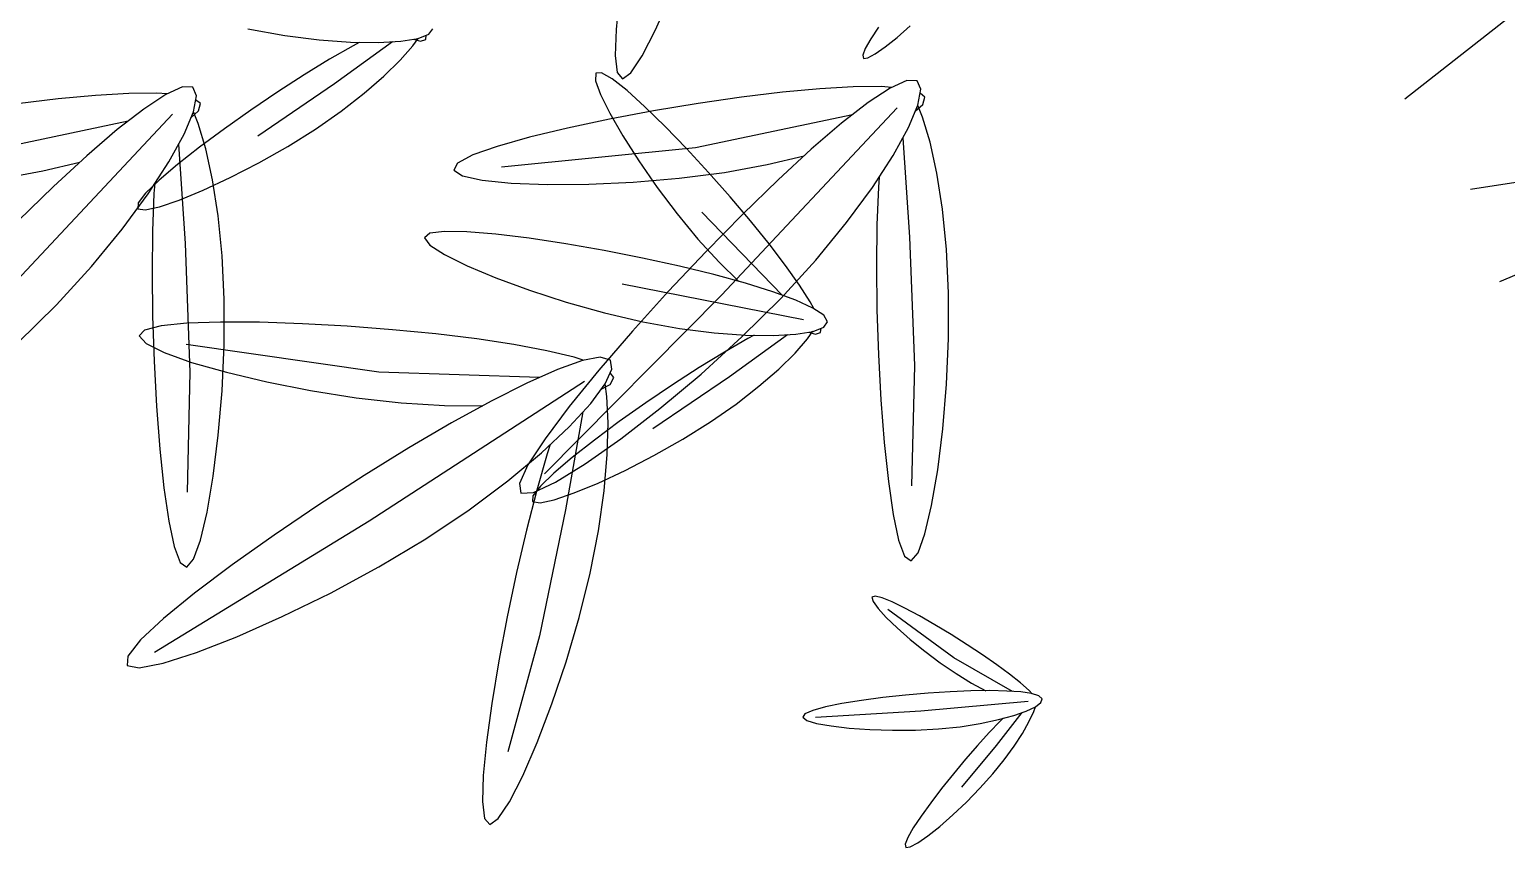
# Model space of a CAD drawing. Extents: x 302512 to 1034855, y -184136 to 410364.
# Drawn here: x 575780 to 578135, y 320015 to 321320 of the extents above; entities that cross this region are included whole.
import ezdxf

# ---------------------------------------------------------------- set-up
doc = ezdxf.new("R2010")
doc.units = 0
doc.header["$MEASUREMENT"] = 0
for name, color, linetype in [('shu', 74, 'Continuous'), ('坐椅', 7, 'Continuous'), ('树', 80, 'Continuous'), ('绿化', 97, 'Continuous'), ('绿地', 3, 'Continuous')]:
    doc.layers.add(name, color=color, linetype=linetype)
doc.styles.add('DIM_FONT', font='SIMPLEX.shx', dxfattribs={"width": 0.8})

# ---------------------------------------------------------------- blocks, each defined once
blk = doc.blocks.new('Plant126')
for points in [[(-1565.5, -1160.5), (-1526.9, -1372.1), (-1881.3, -1509.9)], [(-1746.7, -1164.9), (-1719.1, -1299.3), (-1671.3, -1555.6), (-1801.8, -1647.7)], [(-1861.3, -1197.6), (-2018.2, -1388.5)]]:
    blk.add_lwpolyline(points)
blk = doc.blocks.new('_F43BVI')
at = {"layer": '绿地'}
for p, q in [((0.4343, 0.5825), (0.4285, 0.5959)), ((0.4891, 0.589), (0.4849, 0.5862)), ((0.4945, 0.5855), (0.4891, 0.589)), ((0.498, 0.5777), (0.4945, 0.5855)), ((0.4387, 0.5705), (0.4343, 0.5825)), ((0.4417, 0.5607), (0.4387, 0.5705)), ((0.5045, 0.5821), (0.4939, 0.5812)), ((0.5266, 0.5814), (0.5045, 0.5821)), ((0.5531, 0.5787), (0.5266, 0.5814)), ((0.5833, 0.5739), (0.5531, 0.5787)), ((0.6164, 0.5667), (0.5833, 0.5739)), ((0.4213, 0.5702), (0.4286, 0.561)), ((0.4286, 0.561), (0.4348, 0.5542)), ((0.443, 0.5537), (0.4417, 0.5607)), ((0.4728, 0.5651), (0.4695, 0.557)), ((0.4905, 0.5641), (0.5943, 0.3752)), ((0.516, 0.5609), (0.5969, 0.5404)), ((0.6516, 0.5571), (0.6164, 0.5667)), ((0.4348, 0.5542), (0.4395, 0.5504)), ((0.4395, 0.5504), (0.4423, 0.5501)), ((0.4423, 0.5501), (0.443, 0.5537)), ((0.4695, 0.557), (0.4624, 0.5345)), ((0.6879, 0.5452), (0.6516, 0.5571)), ((0.4624, 0.5345), (0.4553, 0.5074)), ((0.5969, 0.5404), (0.7008, 0.5108)), ((0.724, 0.5316), (0.6879, 0.5452)), ((0.4844, 0.5268), (0.47, 0.3927)), ((0.5412, 0.5317), (0.5489, 0.5285)), ((0.5489, 0.5285), (0.5786, 0.5175)), ((0.7586, 0.517), (0.724, 0.5316)), ((0.5786, 0.5175), (0.6113, 0.5065)), ((0.7008, 0.5108), (0.796, 0.4771)), ((0.79, 0.5023), (0.7586, 0.517)), ((0.9816, 0.5129), (0.9718, 0.5064)), ((0.9986, 0.5143), (0.9783, 0.4261)), ((0.9901, 0.5179), (0.9816, 0.5129)), ((0.9934, 0.5195), (0.9901, 0.5179)), ((1.008, 0.516), (1.0045, 0.5187)), ((1.0148, 0.5096), (1.008, 0.516)), ((1.0224, 0.5014), (1.0148, 0.5096)), ((0.4553, 0.5074), (0.4483, 0.4766)), ((0.6113, 0.5065), (0.6464, 0.4955)), ((0.8169, 0.4881), (0.79, 0.5023)), ((0.9863, 0.5043), (0.9443, 0.4663)), ((0.9609, 0.4987), (0.9494, 0.4899)), ((0.9718, 0.5064), (0.9609, 0.4987)), ((1.0057, 0.5062), (1.0253, 0.4771)), ((1.0305, 0.4914), (1.0224, 0.5014)), ((0.6464, 0.4955), (0.6828, 0.485)), ((0.6828, 0.485), (0.7193, 0.4752)), ((0.8378, 0.4755), (0.8169, 0.4881)), ((0.9494, 0.4899), (0.9373, 0.4803)), ((1.0054, 0.4899), (1.007, 0.4868)), ((1.007, 0.4868), (1.0132, 0.4751)), ((1.0388, 0.4799), (1.0305, 0.4914)), ((0.4483, 0.4766), (0.4416, 0.4427)), ((0.502, 0.4455), (0.5046, 0.4774)), ((0.7193, 0.4752), (0.7543, 0.4667)), ((0.8512, 0.465), (0.8378, 0.4755)), ((0.9373, 0.4803), (0.925, 0.4702)), ((0.9574, 0.464), (0.9691, 0.4739)), ((0.9691, 0.4739), (0.9788, 0.4832)), ((1.0132, 0.4751), (1.0204, 0.4624)), ((1.0253, 0.4771), (1.0496, 0.4388)), ((1.0471, 0.4671), (1.0388, 0.4799)), ((0.7543, 0.4667), (0.7864, 0.4599)), ((0.7864, 0.4599), (0.8141, 0.4551)), ((0.8557, 0.4574), (0.8512, 0.465)), ((0.9443, 0.4663), (0.8886, 0.4261)), ((0.913, 0.4598), (0.9018, 0.4497)), ((0.925, 0.4702), (0.913, 0.4598)), ((0.9447, 0.4542), (0.9574, 0.464)), ((1.0204, 0.4624), (1.0283, 0.4492)), ((1.0552, 0.4532), (1.0471, 0.4671)), ((0.8141, 0.4551), (0.8359, 0.4528)), ((0.8359, 0.4528), (0.8502, 0.4535)), ((0.8502, 0.4535), (0.8557, 0.4574)), ((0.9018, 0.4497), (0.8918, 0.4401)), ((0.9314, 0.4449), (0.9447, 0.4542)), ((1.0283, 0.4492), (1.0368, 0.4357)), ((1.0627, 0.4388), (1.0552, 0.4532)), ((0.4416, 0.4427), (0.4353, 0.4065)), ((0.4971, 0.4094), (0.502, 0.4455)), ((0.6353, 0.4343), (0.5598, 0.2987)), ((0.5873, 0.434), (0.5658, 0.4265)), ((0.6065, 0.44), (0.5873, 0.434)), ((0.6229, 0.4443), (0.6065, 0.44)), ((0.6291, 0.4454), (0.6229, 0.4443)), ((0.6465, 0.4349), (0.6499, 0.44)), ((0.6499, 0.4446), (0.6466, 0.4461)), ((0.6516, 0.4326), (0.647, 0.4388)), ((0.6499, 0.44), (0.6499, 0.4446)), ((0.8918, 0.4401), (0.8836, 0.4317)), ((0.9057, 0.4289), (0.9182, 0.4363)), ((0.9182, 0.4363), (0.9314, 0.4449)), ((1.0368, 0.4357), (1.0455, 0.4225)), ((1.0694, 0.4245), (1.0627, 0.4388)), ((0.6102, 0.4237), (0.5229, 0.3811)), ((0.5658, 0.4265), (0.5425, 0.4176)), ((0.6597, 0.4189), (0.6516, 0.4326)), ((0.8777, 0.4246), (0.8745, 0.4195)), ((0.8836, 0.4317), (0.8777, 0.4246)), ((0.8851, 0.4186), (0.8944, 0.4229)), ((0.8944, 0.4229), (0.9057, 0.4289)), ((0.9783, 0.4261), (0.956, 0.3402)), ((1.0455, 0.4225), (1.0541, 0.41)), ((1.0752, 0.4111), (1.0694, 0.4245)), ((0.3655, 0.3915), (0.3428, 0.4117)), ((0.49, 0.3719), (0.4971, 0.4094)), ((0.5425, 0.4176), (0.5181, 0.4076)), ((0.6431, 0.4175), (0.6616, 0.3603)), ((0.6682, 0.4017), (0.6597, 0.4189)), ((0.8745, 0.4195), (0.8746, 0.4167)), ((0.8746, 0.4167), (0.8782, 0.4165)), ((0.8782, 0.4165), (0.8851, 0.4186)), ((1.0541, 0.41), (1.0622, 0.3989)), ((1.0797, 0.3992), (1.0752, 0.4111)), ((0.4353, 0.4065), (0.4296, 0.369)), ((0.5181, 0.4076), (0.493, 0.3967)), ((0.6768, 0.3814), (0.6682, 0.4017)), ((1.0622, 0.3989), (1.0695, 0.3896)), ((1.0827, 0.3894), (1.0797, 0.3992)), ((0.3828, 0.3742), (0.3655, 0.3915)), ((0.47, 0.3927), (0.4349, 0.2329)), ((0.4683, 0.3854), (0.445, 0.374)), ((0.493, 0.3967), (0.4683, 0.3854)), ((0.5674, 0.3819), (0.5879, 0.3925)), ((0.6349, 0.3909), (0.6359, 0.385)), ((0.6359, 0.385), (0.6406, 0.3627)), ((1.0695, 0.3896), (1.0757, 0.3828)), ((1.0839, 0.3823), (1.0827, 0.3894)), ((0.3933, 0.3608), (0.3828, 0.3742)), ((0.445, 0.374), (0.424, 0.363)), ((0.5435, 0.371), (0.5674, 0.3819)), ((0.5943, 0.3752), (0.6908, 0.1874)), ((0.6851, 0.3585), (0.6768, 0.3814)), ((1.0757, 0.3828), (1.0804, 0.379)), ((1.0804, 0.379), (1.0832, 0.3787)), ((1.0832, 0.3787), (1.0839, 0.3823)), ((0.3292, 0.3714), (0.3549, 0.3601)), ((0.3549, 0.3601), (0.3755, 0.3527)), ((0.3958, 0.3524), (0.3933, 0.3608)), ((0.424, 0.363), (0.4065, 0.353)), ((0.4296, 0.369), (0.4248, 0.3316)), ((0.4812, 0.3342), (0.49, 0.3719)), ((0.4916, 0.3519), (0.5179, 0.361)), ((0.5179, 0.361), (0.5435, 0.371)), ((0.6406, 0.3627), (0.6464, 0.3385)), ((0.6616, 0.3603), (0.6833, 0.2856)), ((0.3755, 0.3527), (0.3896, 0.3499)), ((0.3896, 0.3499), (0.3958, 0.3524)), ((0.4065, 0.353), (0.3934, 0.3443)), ((0.4657, 0.3442), (0.4916, 0.3519)), ((0.6927, 0.3334), (0.6851, 0.3585)), ((0.3857, 0.3373), (0.3845, 0.3326)), ((0.3934, 0.3443), (0.3857, 0.3373)), ((0.4201, 0.3334), (0.4415, 0.3379)), ((0.4415, 0.3379), (0.4657, 0.3442)), ((0.6464, 0.3385), (0.6531, 0.3129)), ((0.3845, 0.3326), (0.3905, 0.3305)), ((0.3905, 0.3305), (0.4027, 0.3308)), ((0.4027, 0.3308), (0.4201, 0.3334)), ((0.4248, 0.3316), (0.4209, 0.2957)), ((0.4713, 0.2981), (0.4812, 0.3342)), ((0.6993, 0.3067), (0.6927, 0.3334)), ((0.6531, 0.3129), (0.6606, 0.2867)), ((0.4608, 0.265), (0.4713, 0.2981)), ((0.7048, 0.2794), (0.6993, 0.3067)), ((0.4209, 0.2957), (0.4183, 0.263)), ((0.6606, 0.2867), (0.6687, 0.2607)), ((0.7092, 0.2527), (0.7048, 0.2794)), ((0.4183, 0.263), (0.4172, 0.2349)), ((0.4503, 0.2365), (0.4608, 0.265)), ((0.6321, 0.2678), (0.6273, 0.2661)), ((0.6366, 0.2631), (0.6321, 0.2678)), ((0.638, 0.2547), (0.6366, 0.2631)), ((0.6687, 0.2607), (0.6769, 0.2361)), ((0.6106, 0.2485), (0.6054, 0.2414)), ((0.6454, 0.2574), (0.6349, 0.2591)), ((0.6667, 0.2515), (0.6454, 0.2574)), ((0.6918, 0.2425), (0.6667, 0.2515)), ((0.7122, 0.2279), (0.7092, 0.2527)), ((0.4404, 0.2141), (0.4503, 0.2365)), ((0.6054, 0.2414), (0.5932, 0.2213)), ((0.6275, 0.2433), (0.6831, 0.0351)), ((0.6769, 0.2361), (0.685, 0.2139)), ((0.72, 0.2306), (0.6918, 0.2425)), ((0.4172, 0.2349), (0.4177, 0.2131)), ((0.6515, 0.2341), (0.7252, 0.1948)), ((0.7139, 0.2061), (0.7122, 0.2279)), ((0.7504, 0.2157), (0.72, 0.2306)), ((0.4177, 0.2131), (0.4202, 0.1989)), ((0.4318, 0.1995), (0.4404, 0.2141)), ((0.5932, 0.2213), (0.5798, 0.1967)), ((0.685, 0.2139), (0.6927, 0.1952)), ((0.7822, 0.198), (0.7504, 0.2157)), ((0.3099, 0.1959), (0.3133, 0.201)), ((0.3134, 0.2056), (0.3101, 0.2071)), ((0.315, 0.1936), (0.3105, 0.1998)), ((0.3133, 0.201), (0.3134, 0.2056)), ((0.4202, 0.1989), (0.4249, 0.1941)), ((0.4249, 0.1941), (0.4318, 0.1995)), ((0.6127, 0.2085), (0.5666, 0.0817)), ((0.669, 0.1997), (0.6757, 0.1948)), ((0.7142, 0.1885), (0.7139, 0.2061)), ((0.3231, 0.1799), (0.315, 0.1936)), ((0.5798, 0.1967), (0.5656, 0.1684)), ((0.6757, 0.1948), (0.7019, 0.177)), ((0.6927, 0.1952), (0.6996, 0.181)), ((0.7129, 0.1763), (0.7142, 0.1885)), ((0.7252, 0.1948), (0.819, 0.1413)), ((0.8146, 0.1778), (0.7822, 0.198)), ((0.3065, 0.1785), (0.325, 0.1213)), ((0.3316, 0.1627), (0.3231, 0.1799)), ((0.6996, 0.181), (0.7055, 0.1725)), ((0.7019, 0.177), (0.7311, 0.1584)), ((0.71, 0.1707), (0.7129, 0.1763)), ((0.8465, 0.1559), (0.8146, 0.1778)), ((0.3402, 0.1424), (0.3316, 0.1627)), ((0.5656, 0.1684), (0.551, 0.1371)), ((0.7055, 0.1725), (0.71, 0.1707)), ((0.2983, 0.1519), (0.2994, 0.146)), ((0.6103, 0.1254), (0.6205, 0.1558)), ((0.7311, 0.1584), (0.7624, 0.1394)), ((0.8765, 0.1334), (0.8465, 0.1559)), ((0.2994, 0.146), (0.3041, 0.1237)), ((0.3485, 0.1195), (0.3402, 0.1424)), ((0.551, 0.1371), (0.5363, 0.1035)), ((0.7624, 0.1394), (0.7953, 0.1205)), ((0.819, 0.1413), (0.9033, 0.0858)), ((0.5969, 0.0915), (0.6103, 0.1254)), ((0.9035, 0.1116), (0.8765, 0.1334)), ((0.3041, 0.1237), (0.3098, 0.0995)), ((0.325, 0.1213), (0.3467, 0.0466)), ((0.3561, 0.0944), (0.3485, 0.1195)), ((0.7953, 0.1205), (0.8284, 0.1023)), ((0.9263, 0.0915), (0.9035, 0.1116)), ((0.3098, 0.0995), (0.3165, 0.074)), ((0.5363, 0.1035), (0.5218, 0.0684)), ((0.8284, 0.1023), (0.8604, 0.0857)), ((0.3627, 0.0677), (0.3561, 0.0944)), ((0.5811, 0.0568), (0.5969, 0.0915)), ((0.9435, 0.0742), (0.9263, 0.0915)), ((0.5666, 0.0817), (0.4943, -0.065)), ((0.8604, 0.0857), (0.8899, 0.0713)), ((0.3165, 0.074), (0.3241, 0.0477)), ((0.3683, 0.0404), (0.3627, 0.0677)), ((0.5218, 0.0684), (0.5081, 0.0332)), ((0.8899, 0.0713), (0.9157, 0.0601)), ((0.954, 0.0608), (0.9435, 0.0742)), ((0.5635, 0.0223), (0.5811, 0.0568)), ((0.9157, 0.0601), (0.9363, 0.0527)), ((0.9363, 0.0527), (0.9503, 0.0498)), ((0.9503, 0.0498), (0.9566, 0.0524)), ((0.9566, 0.0524), (0.954, 0.0608)), ((0.3241, 0.0477), (0.3321, 0.0217)), ((0.3726, 0.0137), (0.3683, 0.0404)), ((0.5081, 0.0332), (0.4957, -0.0006)), ((0.6831, 0.0351), (0.7319, -0.1704)), ((0.3321, 0.0217), (0.3403, -0.0029)), ((0.3756, -0.0111), (0.3726, 0.0137)), ((0.5452, -0.0104), (0.5635, 0.0223)), ((0.3058, 0.0091), (0.3015, 0.0063)), ((0.3112, 0.0057), (0.3058, 0.0091)), ((0.3211, 0.0022), (0.3105, 0.0014)), ((0.3146, -0.0022), (0.3112, 0.0057)), ((0.3432, 0.0016), (0.3211, 0.0022)), ((0.3698, -0.0011), (0.3432, 0.0016)), ((0.3403, -0.0029), (0.3484, -0.0251)), ((0.4, -0.006), (0.3698, -0.0011)), ((0.3773, -0.0329), (0.3756, -0.0111)), ((0.4331, -0.0132), (0.4, -0.006)), ((0.4957, -0.0006), (0.4854, -0.0318)), ((0.5271, -0.04), (0.5452, -0.0104)), ((0.2862, -0.0229), (0.2791, -0.0454)), ((0.2895, -0.0148), (0.2862, -0.0229)), ((0.3071, -0.0158), (0.4109, -0.2047)), ((0.3326, -0.019), (0.4136, -0.0395)), ((0.4682, -0.0227), (0.4331, -0.0132)), ((0.5045, -0.0347), (0.4682, -0.0227)), ((0.3484, -0.0251), (0.3561, -0.0438)), ((0.3776, -0.0505), (0.3773, -0.0329)), ((0.4854, -0.0318), (0.4776, -0.0588)), ((0.5407, -0.0483), (0.5045, -0.0347)), ((0.2791, -0.0454), (0.272, -0.0724)), ((0.3561, -0.0438), (0.3631, -0.058)), ((0.3578, -0.0482), (0.3656, -0.0514)), ((0.4136, -0.0395), (0.5175, -0.0691)), ((0.5101, -0.0652), (0.5271, -0.04)), ((0.5752, -0.0629), (0.5407, -0.0483)), ((0.3011, -0.0531), (0.2866, -0.1872)), ((0.3631, -0.058), (0.3689, -0.0665)), ((0.3656, -0.0514), (0.3953, -0.0623)), ((0.3763, -0.0626), (0.3776, -0.0505)), ((0.4776, -0.0588), (0.4729, -0.0801)), ((0.272, -0.0724), (0.265, -0.1033)), ((0.3689, -0.0665), (0.3734, -0.0683)), ((0.3734, -0.0683), (0.3763, -0.0626)), ((0.3953, -0.0623), (0.428, -0.0734)), ((0.428, -0.0734), (0.463, -0.0844)), ((0.4952, -0.0845), (0.5101, -0.0652)), ((0.5175, -0.0691), (0.6126, -0.1027)), ((0.6067, -0.0776), (0.5752, -0.0629)), ((0.463, -0.0844), (0.4995, -0.0949)), ((0.4729, -0.0801), (0.472, -0.0945)), ((0.4833, -0.0967), (0.4952, -0.0845)), ((0.6336, -0.0917), (0.6067, -0.0776)), ((0.472, -0.0945), (0.4753, -0.1003)), ((0.4753, -0.1003), (0.4833, -0.0967)), ((0.4995, -0.0949), (0.5359, -0.1046)), ((0.6544, -0.1044), (0.6336, -0.0917)), ((0.265, -0.1033), (0.2583, -0.1372)), ((0.3186, -0.1343), (0.3213, -0.1024)), ((0.5359, -0.1046), (0.571, -0.1131)), ((0.6678, -0.1149), (0.6544, -0.1044)), ((0.571, -0.1131), (0.6031, -0.12)), ((0.6031, -0.12), (0.6308, -0.1247)), ((0.6669, -0.1264), (0.6723, -0.1224)), ((0.6723, -0.1224), (0.6678, -0.1149)), ((0.3137, -0.1704), (0.3186, -0.1343)), ((0.6308, -0.1247), (0.6525, -0.127)), ((0.6525, -0.127), (0.6669, -0.1264))]:
    blk.add_line(p, q, dxfattribs=at)
for points in [[(0.5556, 0.374), (0.5774, 0.334), (0.6, 0.2947), (0.6224, 0.2577), (0.6437, 0.2246), (0.6631, 0.197), (0.6795, 0.1765), (0.6922, 0.1648), (0.7002, 0.1636), (0.7028, 0.1737), (0.7004, 0.194), (0.6935, 0.2225), (0.6828, 0.2574), (0.6688, 0.2966), (0.652, 0.3383), (0.633, 0.3806), (0.6124, 0.4217), (0.5909, 0.4597), (0.569, 0.4939), (0.5476, 0.5237), (0.5275, 0.5486), (0.5093, 0.568), (0.4938, 0.5813), (0.4819, 0.5879), (0.4742, 0.5872), (0.4713, 0.579), (0.473, 0.5637), (0.4788, 0.5424), (0.4884, 0.5158), (0.5013, 0.4848), (0.517, 0.4503), (0.5353, 0.413)], [(0.9658, 0.4365), (0.9615, 0.4179), (0.9576, 0.3993), (0.9543, 0.3814), (0.9517, 0.365), (0.95, 0.351), (0.9495, 0.34), (0.9502, 0.3328), (0.9523, 0.3302), (0.956, 0.3326), (0.9609, 0.3396), (0.9667, 0.3505), (0.9731, 0.3644), (0.9797, 0.3806), (0.9861, 0.3984), (0.992, 0.4169), (0.997, 0.4356), (1.0009, 0.4535), (1.0036, 0.4703), (1.0052, 0.4857), (1.0059, 0.4991), (1.0056, 0.5102), (1.0045, 0.5187), (1.0026, 0.5241), (1, 0.5261), (0.9968, 0.5243), (0.993, 0.5191), (0.9889, 0.5108), (0.9845, 0.4998), (0.9798, 0.4864), (0.9751, 0.4712), (0.9704, 0.4544)], [(0.5443, 0.3218), (0.5283, 0.2932), (0.5129, 0.2644), (0.4989, 0.2365), (0.4869, 0.2109), (0.4775, 0.1885), (0.4713, 0.1706), (0.469, 0.1585), (0.4713, 0.1531), (0.4785, 0.1554), (0.4899, 0.1646), (0.5047, 0.1797), (0.5218, 0.1996), (0.5404, 0.2232), (0.5594, 0.2494), (0.578, 0.2771), (0.5951, 0.3054), (0.61, 0.3331), (0.6225, 0.3595), (0.6325, 0.384), (0.64, 0.4058), (0.6449, 0.4243), (0.6471, 0.4388), (0.6465, 0.4486), (0.6432, 0.453), (0.637, 0.4517), (0.6284, 0.4448), (0.6176, 0.4331), (0.6051, 0.4171), (0.5911, 0.3974), (0.576, 0.3745), (0.5603, 0.3491)], [(0.6452, 0.0431), (0.6569, -0.0009), (0.6694, -0.0444), (0.6823, -0.0857), (0.6951, -0.123), (0.7073, -0.1544), (0.7183, -0.1782), (0.7279, -0.1926), (0.7353, -0.1957), (0.7403, -0.1865), (0.7428, -0.1662), (0.743, -0.1369), (0.7409, -0.1005), (0.7366, -0.0591), (0.7303, -0.0145), (0.722, 0.0311), (0.7118, 0.0758), (0.7, 0.1179), (0.6869, 0.1563), (0.6733, 0.1904), (0.6597, 0.2194), (0.6467, 0.2426), (0.6349, 0.2592), (0.6248, 0.2684), (0.6172, 0.2696), (0.6124, 0.2623), (0.6104, 0.2472), (0.611, 0.225), (0.6139, 0.1969), (0.619, 0.1638), (0.6261, 0.1264), (0.6349, 0.0859)]]:
    blk.add_lwpolyline(points, close=True, dxfattribs=at)
for points in [[(0.2585, 0.0664), (0.2734, 0.0941), (0.2859, 0.1205), (0.296, 0.145), (0.3034, 0.1668), (0.3083, 0.1853), (0.3105, 0.1998), (0.3099, 0.2096), (0.3066, 0.214)], [(0.4496, -0.1992), (0.4291, -0.1582), (0.4075, -0.1202), (0.3856, -0.086), (0.3643, -0.0561), (0.3441, -0.0312), (0.3259, -0.0119), (0.3105, 0.0014), (0.2986, 0.008), (0.2908, 0.0073), (0.2879, -0.0009), (0.2896, -0.0161), (0.2955, -0.0374), (0.305, -0.064), (0.3179, -0.095), (0.3337, -0.1296), (0.3519, -0.1668)]]:
    blk.add_lwpolyline(points, dxfattribs=at)
at = {"style": 'DIM_FONT', "width": 0.7, "flags": 9}
for tag in ['YSIZE', 'XSIZE']:
    blk.add_attdef(tag, (0, 0), '', height=0.5, dxfattribs=at)
blk = doc.blocks.new('ZU')
at = {"layer": '绿地', "xscale": 1.5, "yscale": 1.5, "zscale": 0.001, "rotation": 260.5308552460376}
blk.add_blockref('_F43BVI', (-0.8522, 0.1655), dxfattribs=at)
blk = doc.blocks.new('A$C0B5A7686')
at = {"layer": '树', "linetype": 'ByBlock', "xscale": 640, "yscale": 640, "zscale": 640, "rotation": 151.15692544915}
blk.add_blockref('ZU', (642.8, 1492.6), dxfattribs=at)
blk = doc.blocks.new('A$C750B0621')
at = {"layer": '树'}
blk.add_blockref('A$C0B5A7686', (0, 0), dxfattribs=at)
blk = doc.blocks.new('A$C5AB93D8E')
at = {"layer": '绿化', "xscale": 0.8, "yscale": 0.8, "zscale": 0.8}
blk.add_blockref('A$C750B0621', (0, 0), dxfattribs=at)
blk = doc.blocks.new('A$C68DB62A4')
at = {"layer": '绿化', "rotation": 236.3690562220917}
blk.add_blockref('A$C5AB93D8E', (801.7, 2393.52), dxfattribs=at)
blk = doc.blocks.new('_F37GYG')
at = {"layer": '绿化', "linetype": 'ByBlock', "xscale": 0.2867748092958204, "yscale": 0.2867748092958204, "zscale": 0.2867748092958204}
blk.add_blockref('A$C68DB62A4', (-306.06, -300.5), dxfattribs=at)
at = {"style": 'DIM_FONT', "width": 0.8, "flags": 9}
for tag in ['YSIZE', 'XSIZE']:
    blk.add_attdef(tag, (0, 0), '', height=0.5, dxfattribs=at)

msp = doc.modelspace()

# ---------------------------------------------------------------- block references
at = {"layer": 'shu', "xscale": 0.9719999999999756, "yscale": 0.9719999999999756, "zscale": 0.9719999999999756, "rotation": 347.5246015080592}
msp.add_blockref('Plant126', (580180.1, 322102.5), dxfattribs=at)
at = {"layer": '坐椅', "xscale": 8.626176000000003, "yscale": 8.626176000000003, "zscale": 8.626176000000003}
msp.add_blockref('_F37GYG', (575811.6, 321427.8), dxfattribs=at)

doc.saveas('drawing.dxf')
